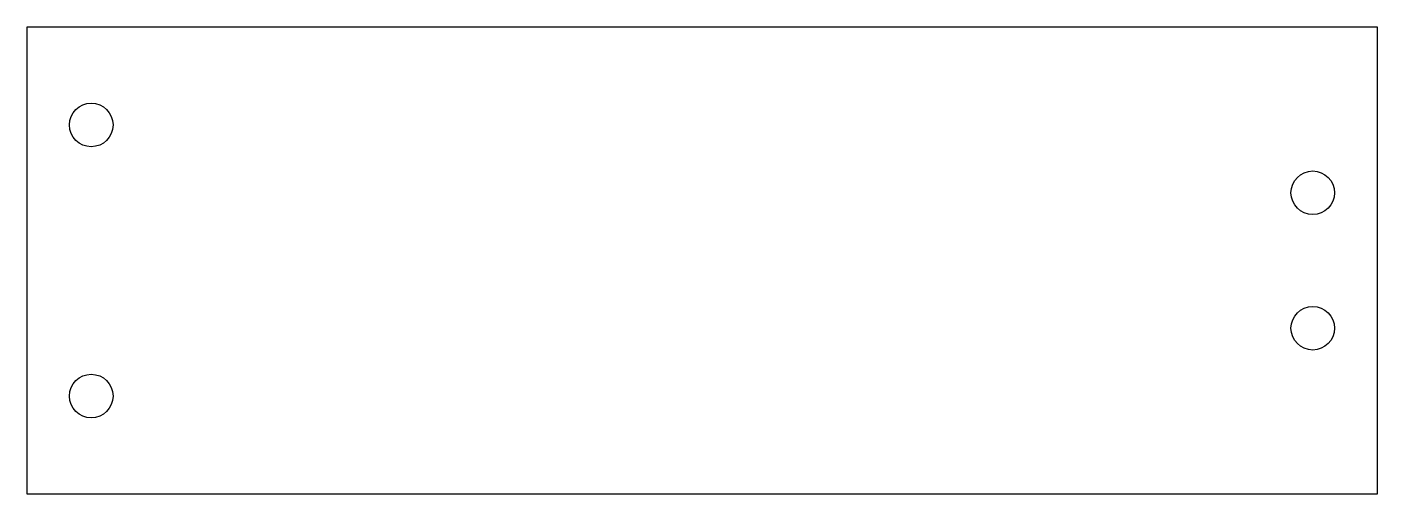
# Model space of a CAD drawing. Extents: x 11.4 to 39.4, y 27.7 to 37.4.
import ezdxf

# ---------------------------------------------------------------- set-up
doc = ezdxf.new("R2010")
doc.units = 0
doc.layers.add('Layer_1', color=7, linetype='CONTINUOUS')

msp = doc.modelspace()

# ---------------------------------------------------------------- linework, layer by layer
at = {"layer": 'Layer_1', "color": 7}
for p, q in [((11.364579, 37.405217), (39.435422, 37.405217)), ((11.364579, 27.67882), (11.364579, 37.405217)), ((39.435422, 37.405217), (39.435422, 27.67882)), ((13.152872, 35.364239), (13.152872, 35.364239)), ((38.55287, 33.953128), (38.55287, 33.953128)), ((38.55287, 31.130909), (38.55287, 31.130909)), ((13.152872, 29.719798), (13.152872, 29.719798)), ((39.435422, 27.67882), (11.364579, 27.67882))]:
    msp.add_line(p, q, dxfattribs=at)
for points in [[(12.247129, 35.364239), (12.247129, 35.614353), (12.449886, 35.81711), (12.7, 35.81711)], [(12.7, 35.81711), (12.950114, 35.81711), (13.152871, 35.614353), (13.152872, 35.364239)], [(12.7, 34.911369), (12.449886, 34.911369), (12.247129, 35.114126), (12.247129, 35.364239)], [(13.152872, 35.364239), (13.152871, 35.114126), (12.950114, 34.911369), (12.7, 34.911369)], [(37.647129, 33.953128), (37.647129, 34.203242), (37.849886, 34.405999), (38.099999, 34.405999)], [(38.099999, 34.405999), (38.350113, 34.405999), (38.55287, 34.203242), (38.55287, 33.953128)], [(38.099999, 33.500258), (37.849886, 33.500258), (37.647129, 33.703015), (37.647129, 33.953128)], [(38.55287, 33.953128), (38.55287, 33.703015), (38.350113, 33.500258), (38.099999, 33.500258)], [(37.647129, 31.130909), (37.647129, 31.381022), (37.849886, 31.583779), (38.099999, 31.58378)], [(38.099999, 31.58378), (38.350113, 31.583779), (38.55287, 31.381022), (38.55287, 31.130909)], [(38.099999, 30.678038), (37.849886, 30.678039), (37.647129, 30.880795), (37.647129, 31.130909)], [(38.55287, 31.130909), (38.55287, 30.880795), (38.350113, 30.678039), (38.099999, 30.678038)], [(12.247129, 29.719798), (12.247129, 29.969911), (12.449886, 30.172669), (12.7, 30.172668)], [(12.7, 30.172668), (12.950114, 30.172669), (13.152871, 29.969911), (13.152872, 29.719798)], [(12.7, 29.266927), (12.449886, 29.266927), (12.247129, 29.469684), (12.247129, 29.719798)], [(13.152872, 29.719798), (13.152871, 29.469684), (12.950114, 29.266927), (12.7, 29.266927)]]:
    msp.add_open_spline(points, degree=3, dxfattribs=at)

doc.saveas('drawing.dxf')
